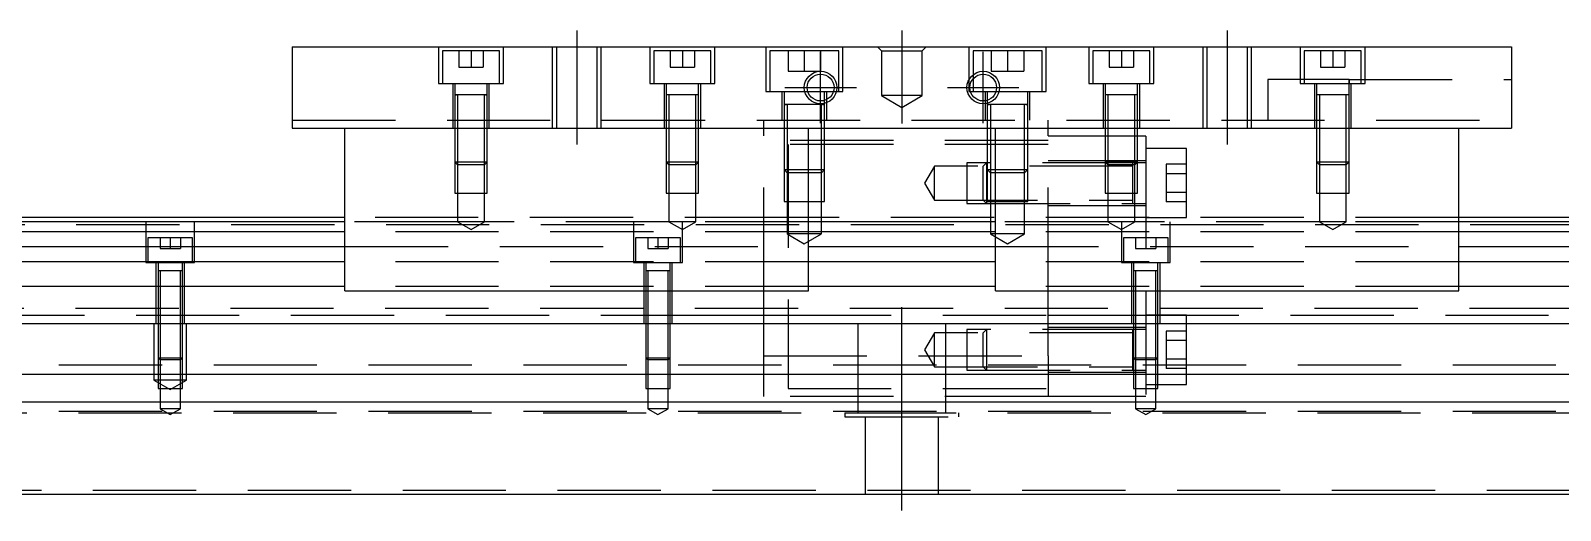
# Model space of a CAD drawing. Extents: x -12 to 731, y -275 to 102.
# Drawn here: x 182.8 to 371, y -235.7 to -176.7 of the extents above; entities that cross this region are included whole.
import ezdxf

# ---------------------------------------------------------------- set-up
doc = ezdxf.new("R2010")
doc.units = 0
doc.linetypes.add('CENTER', pattern=[50.8, 31.75, -6.35, 6.35, -6.35])
doc.linetypes.add('DASHED', pattern=[19.05, 12.7, -6.35])
doc.layers.get('0').update_dxf_attribs({"linetype": 'CONTINUOUS'})
doc.layers.add('CENTER', color=1, linetype='CENTER')

msp = doc.modelspace()

# ---------------------------------------------------------------- linework, layer by layer
at = {"color": 7, "linetype": 'CONTINUOUS'}
for p, q in [((215, -178.73), (215, -188.73)), ((215, -178.73), (365, -178.73)), ((365, -178.73), (365, -188.73)), ((215, -188.73), (365, -188.73)), ((221.5, -208.73), (221.5, -188.73)), ((278.5, -208.73), (278.5, -188.73)), ((301.5, -208.73), (301.5, -188.73)), ((358.5, -208.73), (358.5, -188.73)), ((221.5, -200.23), (0, -200.23)), ((221.5, -199.73), (60.5, -199.73)), ((301.5, -200.23), (278.5, -200.23)), ((525, -199.73), (358.5, -199.73)), ((580, -200.23), (358.5, -200.23)), ((221.5, -201.48), (0, -201.48)), ((301.5, -201.48), (278.5, -201.48)), ((580, -201.48), (358.5, -201.48)), ((0, -203.26), (221.5, -203.26)), ((278.5, -203.26), (301.5, -203.26)), ((358.5, -203.26), (580, -203.26)), ((221.5, -205.15), (0, -205.15)), ((301.5, -205.15), (278.5, -205.15)), ((580, -205.15), (358.5, -205.15)), ((221.5, -208.21), (0, -208.21)), ((221.5, -208.73), (278.5, -208.73)), ((301.5, -208.21), (278.5, -208.21)), ((301.5, -208.73), (358.5, -208.73)), ((580, -208.21), (358.5, -208.21)), ((0, -212.73), (580, -212.73)), ((580, -219.03), (0, -219.03)), ((580, -222.43), (0, -222.43)), ((0, -233.73), (580, -233.73))]:
    msp.add_line(p, q, dxfattribs=at)
at = {"color": 3, "linetype": 'DASHED'}
for p, q in [((233, -178.73), (233, -183.23)), ((241, -183.23), (241, -178.73)), ((247, -178.73), (247, -188.73)), ((247.5, -178.73), (247.5, -188.73)), ((252.5, -188.73), (252.5, -178.73)), ((253, -188.73), (253, -178.73)), ((259, -178.73), (259, -183.23)), ((267, -183.23), (267, -178.73)), ((273.25, -178.73), (273.25, -184.23)), ((282.75, -184.23), (282.75, -178.73)), ((287.5, -179.23), (287, -178.73)), ((292.5, -179.23), (293, -178.73)), ((298.25, -178.73), (298.25, -184.23)), ((307.75, -184.23), (307.75, -178.73)), ((313, -178.73), (313, -183.23)), ((321, -183.23), (321, -178.73)), ((327, -178.73), (327, -188.73)), ((327.5, -178.73), (327.5, -188.73)), ((332.5, -188.73), (332.5, -178.73)), ((333, -188.73), (333, -178.73)), ((339, -178.73), (339, -183.23)), ((347, -183.23), (347, -178.73)), ((240.5, -179.23), (233.5, -179.23)), ((233.5, -179.23), (233.5, -183.23)), ((235.5, -179.23), (235.5, -181.23)), ((237, -179.23), (237, -181.23)), ((238.5, -179.23), (238.5, -181.23)), ((240.5, -183.23), (240.5, -179.23)), ((266.5, -179.23), (259.5, -179.23)), ((259.5, -179.23), (259.5, -183.23)), ((261.5, -179.23), (261.5, -181.23)), ((263, -179.23), (263, -181.23)), ((264.5, -179.23), (264.5, -181.23)), ((266.5, -183.23), (266.5, -179.23)), ((282.25, -179.23), (273.75, -179.23)), ((273.75, -179.23), (273.75, -184.23)), ((276, -179.23), (276, -181.73)), ((278, -179.23), (278, -181.73)), ((280, -179.23), (280, -181.73)), ((282.25, -184.23), (282.25, -179.23)), ((287.5, -179.23), (287.5, -184.73)), ((287.5, -179.23), (292.5, -179.23)), ((292.5, -184.73), (292.5, -179.23)), ((307.25, -179.23), (298.75, -179.23)), ((298.75, -179.23), (298.75, -182.17)), ((301, -179.23), (301, -181.73)), ((303, -179.23), (303, -181.73)), ((305, -179.23), (305, -181.73)), ((307.25, -184.23), (307.25, -179.23)), ((320.5, -179.23), (313.5, -179.23)), ((313.5, -179.23), (313.5, -183.23)), ((315.5, -179.23), (315.5, -181.23)), ((317, -179.23), (317, -181.23)), ((318.5, -179.23), (318.5, -181.23)), ((320.5, -183.23), (320.5, -179.23)), ((346.5, -179.23), (339.5, -179.23)), ((339.5, -179.23), (339.5, -183.23)), ((341.5, -179.23), (341.5, -181.23)), ((343, -179.23), (343, -181.23)), ((344.5, -179.23), (344.5, -181.23)), ((346.5, -183.23), (346.5, -179.23)), ((235.5, -181.23), (237, -181.23)), ((237, -181.23), (238.5, -181.23)), ((261.5, -181.23), (263, -181.23)), ((263, -181.23), (264.5, -181.23)), ((276, -181.73), (278, -181.73)), ((278, -181.73), (280, -181.73)), ((298.75, -182.17), (298.75, -182.65)), ((301, -181.73), (303, -181.73)), ((303, -181.73), (305, -181.73)), ((315.5, -181.23), (317, -181.23)), ((317, -181.23), (318.5, -181.23)), ((341.5, -181.23), (343, -181.23)), ((343, -181.23), (344.5, -181.23)), ((233, -183.23), (241, -183.23)), ((234.75, -183.23), (234.75, -188.73)), ((235, -183.23), (235, -184.63)), ((239, -184.63), (239, -183.23)), ((239.25, -188.73), (239.25, -183.23)), ((259, -183.23), (267, -183.23)), ((260.75, -183.23), (260.75, -188.73)), ((261, -183.23), (261, -184.63)), ((265, -184.63), (265, -183.23)), ((265.25, -188.73), (265.25, -183.23)), ((273.25, -184.23), (282.75, -184.23)), ((275.25, -184.23), (275.25, -187.73)), ((275.5, -184.23), (275.5, -185.83)), ((280.5, -185.3), (280.5, -184.23)), ((280.75, -187.73), (280.75, -184.23)), ((298.25, -184.23), (307.75, -184.23)), ((298.75, -182.65), (298.75, -184.23)), ((300.25, -184.23), (300.25, -187.73)), ((300.5, -184.23), (300.5, -185.3)), ((305.5, -185.83), (305.5, -184.23)), ((305.75, -187.73), (305.75, -184.23)), ((313, -183.23), (321, -183.23)), ((314.75, -183.23), (314.75, -188.73)), ((315, -183.23), (315, -184.63)), ((319, -184.63), (319, -183.23)), ((319.25, -188.73), (319.25, -183.23)), ((345, -182.73), (335, -182.73)), ((335, -182.73), (335, -187.73)), ((339, -183.23), (347, -183.23)), ((340.75, -183.23), (340.75, -188.73)), ((341, -183.23), (341, -184.63)), ((345, -183.23), (345, -182.73)), ((345, -182.73), (365, -182.73)), ((345, -182.73), (345, -183.23)), ((345, -184.63), (345, -183.23)), ((345.25, -188.73), (345.25, -183.23)), ((235, -184.62), (235, -184.63)), ((235, -184.63), (235.22, -184.63)), ((235.22, -184.63), (235, -184.63)), ((235, -184.63), (235, -188.73)), ((235, -184.63), (235, -184.63)), ((238.78, -184.63), (235.22, -184.63)), ((235.35, -184.63), (235.35, -188.73)), ((238.65, -188.73), (238.65, -184.63)), ((238.78, -184.63), (239, -184.63)), ((239, -184.63), (238.78, -184.63)), ((239, -184.63), (239, -184.62)), ((239, -188.73), (239, -184.63)), ((239, -184.63), (239, -184.63)), ((261, -184.62), (261, -184.63)), ((261.22, -184.63), (261, -184.63)), ((261, -184.63), (261, -188.73)), ((261, -184.63), (261, -184.63)), ((264.78, -184.63), (261.22, -184.63)), ((261.35, -184.63), (261.35, -188.73)), ((264.65, -188.73), (264.65, -184.63)), ((265, -184.63), (264.78, -184.63)), ((265, -184.63), (265, -184.62)), ((265, -188.73), (265, -184.63)), ((265, -184.63), (265, -184.63)), ((275.5, -185.83), (275.76, -185.83)), ((275.76, -185.83), (275.5, -185.83)), ((275.5, -185.83), (275.5, -185.84)), ((275.5, -185.83), (275.5, -185.83)), ((275.5, -185.83), (275.5, -187.73)), ((280.01, -185.83), (275.76, -185.83)), ((275.9, -185.83), (275.9, -187.73)), ((280.24, -185.83), (280.01, -185.83)), ((280.1, -187.73), (280.1, -185.83)), ((280.24, -185.83), (280.5, -185.83)), ((280.5, -185.83), (280.24, -185.83)), ((280.5, -185.67), (280.5, -185.3)), ((280.5, -185.83), (280.5, -185.67)), ((280.5, -185.84), (280.5, -185.83)), ((280.5, -187.73), (280.5, -185.83)), ((280.5, -185.83), (280.5, -185.83)), ((292.5, -184.73), (287.5, -184.73)), ((287.5, -184.73), (290, -186.17)), ((290, -186.17), (292.5, -184.73)), ((300.5, -185.3), (300.5, -185.67)), ((300.5, -185.67), (300.5, -185.83)), ((300.5, -185.83), (300.76, -185.83)), ((300.76, -185.83), (300.5, -185.83)), ((300.5, -185.83), (300.5, -185.84)), ((300.5, -185.83), (300.5, -185.83)), ((300.5, -185.83), (300.5, -187.73)), ((305.24, -185.83), (300.76, -185.83)), ((300.9, -185.83), (300.9, -187.73)), ((305.1, -187.73), (305.1, -185.83)), ((305.24, -185.83), (305.5, -185.83)), ((305.5, -185.83), (305.24, -185.83)), ((305.5, -185.84), (305.5, -185.83)), ((305.5, -187.73), (305.5, -185.83)), ((305.5, -185.83), (305.5, -185.83)), ((315, -184.62), (315, -184.63)), ((315.22, -184.63), (315, -184.63)), ((315, -184.63), (315, -188.73)), ((315, -184.63), (315, -184.63)), ((318.78, -184.63), (315.22, -184.63)), ((315.35, -184.63), (315.35, -188.73)), ((318.65, -188.73), (318.65, -184.63)), ((319, -184.63), (318.78, -184.63)), ((319, -184.63), (319, -184.62)), ((319, -188.73), (319, -184.63)), ((319, -184.63), (319, -184.63)), ((341, -184.62), (341, -184.63)), ((345, -184.63), (341, -184.63)), ((341, -184.63), (341, -184.63)), ((341, -184.63), (341, -188.73)), ((341.35, -184.63), (341.35, -188.73)), ((344.65, -188.73), (344.65, -184.63)), ((345, -188.73), (345, -184.63)), ((215, -187.73), (365, -187.73)), ((273, -188.73), (273, -187.73)), ((275.5, -187.73), (275.5, -188.73)), ((275.5, -187.73), (275.5, -188.73)), ((275.9, -187.73), (275.9, -188.73)), ((280.1, -188.73), (280.1, -187.73)), ((280.5, -188.73), (280.5, -187.73)), ((280.5, -188.73), (280.5, -187.73)), ((300.5, -187.73), (300.5, -188.73)), ((300.5, -187.73), (300.5, -188.73)), ((300.9, -187.73), (300.9, -188.73)), ((305.1, -188.73), (305.1, -187.73)), ((305.5, -188.73), (305.5, -187.73)), ((305.5, -188.73), (305.5, -187.73)), ((308, -188.73), (308, -187.73)), ((235, -188.73), (235, -192.88)), ((235, -188.73), (235, -192.88)), ((235.35, -188.73), (235.35, -193.23)), ((238.65, -193.23), (238.65, -188.73)), ((239, -192.88), (239, -188.73)), ((239, -192.88), (239, -188.73)), ((261, -188.73), (261, -192.88)), ((261, -188.73), (261, -192.88)), ((261.35, -188.73), (261.35, -193.23)), ((264.65, -193.23), (264.65, -188.73)), ((265, -192.88), (265, -188.73)), ((265, -192.88), (265, -188.73)), ((273, -208.73), (273, -188.73)), ((275.5, -188.73), (275.5, -193.83)), ((275.5, -188.73), (275.5, -193.83)), ((275.9, -188.73), (275.9, -194.23)), ((280.1, -194.23), (280.1, -188.73)), ((280.5, -193.83), (280.5, -188.73)), ((280.5, -193.83), (280.5, -188.73)), ((300.5, -188.73), (300.5, -193.83)), ((300.5, -188.73), (300.5, -193.83)), ((300.9, -188.73), (300.9, -194.23)), ((305.1, -194.23), (305.1, -188.73)), ((305.5, -193.83), (305.5, -188.73)), ((305.5, -193.83), (305.5, -188.73)), ((308, -208.73), (308, -188.73)), ((320, -189.73), (308, -189.73)), ((315, -188.73), (315, -192.88)), ((315, -188.73), (315, -192.88)), ((315.35, -188.73), (315.35, -193.23)), ((318.65, -193.23), (318.65, -188.73)), ((319, -192.88), (319, -188.73)), ((319, -192.88), (319, -188.73)), ((320, -189.73), (320, -221.73)), ((341, -188.73), (341, -192.88)), ((341, -188.73), (341, -192.88)), ((341.35, -188.73), (341.35, -193.23)), ((344.65, -193.23), (344.65, -188.73)), ((345, -192.88), (345, -188.73)), ((345, -192.88), (345, -188.73)), ((308, -190.23), (273, -190.23)), ((308, -190.73), (276, -190.73)), ((276, -190.73), (276, -220.73)), ((325, -191.23), (320, -191.23)), ((325, -199.73), (325, -191.23)), ((235, -192.88), (239, -192.88)), ((235, -192.88), (235, -196.73)), ((235, -192.88), (235.35, -193.23)), ((238.65, -193.23), (235.35, -193.23)), ((235.35, -193.23), (235.35, -196.73)), ((238.65, -193.23), (239, -192.88)), ((238.65, -196.73), (238.65, -193.23)), ((239, -196.73), (239, -192.88)), ((261, -192.88), (265, -192.88)), ((261, -192.88), (261, -196.73)), ((261, -192.88), (261.35, -193.23)), ((264.65, -193.23), (261.35, -193.23)), ((261.35, -193.23), (261.35, -196.73)), ((264.65, -193.23), (265, -192.88)), ((264.65, -196.73), (264.65, -193.23)), ((265, -196.73), (265, -192.88)), ((294, -193.38), (292.79, -195.48)), ((294, -197.58), (294, -193.38)), ((318.4, -193.38), (294, -193.38)), ((298, -192.98), (298, -197.98)), ((320, -192.98), (298, -192.98)), ((300.4, -192.98), (300.4, -197.98)), ((320, -192.73), (308, -192.73)), ((315, -192.88), (319, -192.88)), ((315, -192.88), (315, -196.73)), ((315, -192.88), (315.35, -193.23)), ((318.65, -193.23), (315.35, -193.23)), ((315.35, -193.23), (315.35, -196.73)), ((318.4, -197.98), (318.4, -192.98)), ((318.65, -193.23), (319, -192.88)), ((318.65, -196.73), (318.65, -193.23)), ((319, -196.73), (319, -192.88)), ((322.5, -193.17), (322.5, -197.79)), ((325, -193.17), (322.5, -193.17)), ((341, -192.88), (345, -192.88)), ((341, -192.88), (341, -196.73)), ((341, -192.88), (341.35, -193.23)), ((344.65, -193.23), (341.35, -193.23)), ((341.35, -193.23), (341.35, -196.73)), ((344.65, -193.23), (345, -192.88)), ((344.65, -196.73), (344.65, -193.23)), ((345, -196.73), (345, -192.88)), ((275.5, -193.83), (278.5, -193.83)), ((275.5, -193.83), (275.5, -197.73)), ((275.5, -193.83), (275.9, -194.23)), ((278.5, -194.23), (275.9, -194.23)), ((275.9, -194.23), (275.9, -197.73)), ((278.5, -193.83), (280.5, -193.83)), ((280.1, -194.23), (278.5, -194.23)), ((280.1, -194.23), (280.5, -193.83)), ((280.1, -197.73), (280.1, -194.23)), ((280.5, -197.73), (280.5, -193.83)), ((292.79, -195.48), (294, -197.58)), ((300.5, -193.83), (301.5, -193.83)), ((300.5, -193.83), (300.5, -197.73)), ((300.5, -193.83), (300.9, -194.23)), ((301.5, -194.23), (300.9, -194.23)), ((300.9, -194.23), (300.9, -197.73)), ((301.5, -193.83), (305.5, -193.83)), ((305.1, -194.23), (301.5, -194.23)), ((305.1, -194.23), (305.5, -193.83)), ((305.1, -197.73), (305.1, -194.23)), ((305.5, -197.73), (305.5, -193.83)), ((325, -194.33), (322.5, -194.33)), ((235, -196.73), (239, -196.73)), ((235.35, -196.73), (235.35, -200.23)), ((238.65, -200.23), (238.65, -196.73)), ((261, -196.73), (265, -196.73)), ((261.35, -196.73), (261.35, -200.23)), ((264.65, -200.23), (264.65, -196.73)), ((294, -197.58), (318.4, -197.58)), ((315, -196.73), (319, -196.73)), ((315.35, -196.73), (315.35, -200.23)), ((318.65, -200.23), (318.65, -196.73)), ((325, -196.63), (322.5, -196.63)), ((341, -196.73), (345, -196.73)), ((341.35, -196.73), (341.35, -200.23)), ((344.65, -200.23), (344.65, -196.73)), ((275.5, -197.73), (280.5, -197.73)), ((275.9, -197.73), (275.9, -201.73)), ((280.1, -201.73), (280.1, -197.73)), ((298, -197.98), (320, -197.98)), ((300.5, -197.73), (305.5, -197.73)), ((300.9, -197.73), (300.9, -201.73)), ((305.1, -201.73), (305.1, -197.73)), ((308, -198.23), (320, -198.23)), ((325, -197.79), (322.5, -197.79)), ((525, -200.61), (55, -200.61)), ((197, -200.23), (197, -205.23)), ((203, -205.23), (203, -200.23)), ((276, -199.73), (221.5, -199.73)), ((235.35, -200.23), (221.5, -200.23)), ((238.65, -200.23), (235.35, -200.23)), ((235.35, -200.23), (237, -201.18)), ((237, -201.18), (238.65, -200.23)), ((261.35, -200.23), (238.65, -200.23)), ((257, -200.23), (257, -205.23)), ((264.65, -200.23), (261.35, -200.23)), ((261.35, -200.23), (263, -201.18)), ((263, -201.18), (264.65, -200.23)), ((263, -205.23), (263, -200.23)), ((278.5, -200.23), (264.65, -200.23)), ((358.5, -199.73), (276, -199.73)), ((315.35, -200.23), (301.5, -200.23)), ((318.65, -200.23), (315.35, -200.23)), ((315.35, -200.23), (317, -201.18)), ((317, -201.18), (318.65, -200.23)), ((317, -200.23), (317, -205.23)), ((341.35, -200.23), (318.65, -200.23)), ((320, -199.73), (325, -199.73)), ((323, -205.23), (323, -200.23)), ((344.65, -200.23), (341.35, -200.23)), ((341.35, -200.23), (343, -201.18)), ((343, -201.18), (344.65, -200.23)), ((358.5, -200.23), (344.65, -200.23)), ((202.75, -202.23), (197.25, -202.23)), ((197.25, -202.23), (197.25, -205.23)), ((198.75, -202.23), (198.75, -203.53)), ((200, -202.23), (200, -203.53)), ((201.25, -202.23), (201.25, -203.53)), ((202.75, -205.23), (202.75, -202.23)), ((278.5, -201.48), (221.5, -201.48)), ((262.75, -202.23), (257.25, -202.23)), ((257.25, -202.23), (257.25, -205.23)), ((258.75, -202.23), (258.75, -203.53)), ((260, -202.23), (260, -203.53)), ((261.25, -202.23), (261.25, -203.53)), ((262.75, -205.23), (262.75, -202.23)), ((280.1, -201.73), (275.9, -201.73)), ((275.9, -201.73), (278, -202.94)), ((278, -202.94), (280.1, -201.73)), ((305.1, -201.73), (300.9, -201.73)), ((300.9, -201.73), (303, -202.94)), ((358.5, -201.48), (301.5, -201.48)), ((303, -202.94), (305.1, -201.73)), ((322.75, -202.23), (317.25, -202.23)), ((317.25, -202.23), (317.25, -205.23)), ((318.75, -202.23), (318.75, -203.53)), ((320, -202.23), (320, -203.53)), ((320, -202.23), (320, -203.53)), ((321.25, -202.23), (321.25, -203.53)), ((322.75, -205.23), (322.75, -202.23)), ((198.75, -203.53), (200, -203.53)), ((200, -203.53), (201.25, -203.53)), ((221.5, -203.26), (278.5, -203.26)), ((258.75, -203.53), (260, -203.53)), ((260, -203.53), (261.25, -203.53)), ((301.5, -203.26), (358.5, -203.26)), ((318.75, -203.53), (320, -203.53)), ((320, -203.53), (321.25, -203.53)), ((197, -205.23), (203, -205.23)), ((198.25, -205.23), (198.25, -212.73)), ((198.5, -205.23), (198.5, -206.23)), ((198.5, -206.22), (198.5, -206.23)), ((198.5, -206.23), (201.5, -206.23)), ((198.5, -206.23), (198.5, -206.24)), ((198.5, -206.23), (198.5, -212.73)), ((198.75, -206.23), (198.75, -212.73)), ((201.25, -212.73), (201.25, -206.23)), ((201.5, -206.23), (201.5, -205.23)), ((201.5, -206.23), (201.5, -206.22)), ((201.5, -206.24), (201.5, -206.23)), ((201.5, -212.73), (201.5, -206.23)), ((201.75, -212.73), (201.75, -205.23)), ((278.5, -205.15), (221.5, -205.15)), ((257, -205.23), (263, -205.23)), ((258.25, -205.23), (258.25, -212.73)), ((258.5, -205.23), (258.5, -206.23)), ((258.5, -206.22), (258.5, -206.23)), ((258.5, -206.23), (261.5, -206.23)), ((258.5, -206.23), (258.5, -206.24)), ((258.5, -206.23), (258.5, -212.73)), ((258.75, -206.23), (258.75, -212.73)), ((261.25, -212.73), (261.25, -206.23)), ((261.5, -206.23), (261.5, -205.23)), ((261.5, -206.23), (261.5, -206.22)), ((261.5, -206.24), (261.5, -206.23)), ((261.5, -212.73), (261.5, -206.23)), ((261.75, -212.73), (261.75, -205.23)), ((358.5, -205.15), (301.5, -205.15)), ((317, -205.23), (323, -205.23)), ((318.25, -205.23), (318.25, -212.73)), ((318.5, -205.23), (318.5, -206.23)), ((318.5, -206.22), (318.5, -206.23)), ((318.5, -206.23), (321.5, -206.23)), ((318.5, -206.23), (318.5, -206.24)), ((318.5, -206.23), (318.5, -212.73)), ((318.75, -206.23), (318.75, -212.73)), ((321.25, -212.73), (321.25, -206.23)), ((321.5, -206.23), (321.5, -205.23)), ((321.5, -206.23), (321.5, -206.22)), ((321.5, -206.24), (321.5, -206.23)), ((321.5, -212.73), (321.5, -206.23)), ((321.75, -212.73), (321.75, -205.23)), ((278.5, -208.21), (221.5, -208.21)), ((273, -212.73), (273, -208.73)), ((358.5, -208.21), (301.5, -208.21)), ((308, -212.73), (308, -208.73)), ((55, -210.86), (525, -210.86)), ((81.5, -211.73), (258.5, -211.73)), ((258.5, -211.73), (258.75, -211.73)), ((258.75, -211.73), (261.25, -211.73)), ((261.25, -211.73), (261.5, -211.73)), ((261.5, -211.73), (273, -211.73)), ((273, -211.73), (276, -211.73)), ((276, -211.73), (308, -211.73)), ((276, -211.73), (308, -211.73)), ((308, -211.73), (318.5, -211.73)), ((308, -211.73), (318.5, -211.73)), ((318.5, -211.73), (318.75, -211.73)), ((318.5, -211.73), (318.75, -211.73)), ((318.75, -211.73), (320, -211.73)), ((318.75, -211.73), (525, -211.73)), ((325, -211.73), (320, -211.73)), ((325, -220.23), (325, -211.73)), ((198, -212.73), (198, -219.73)), ((198.5, -212.73), (198.5, -216.98)), ((198.5, -212.73), (198.5, -216.98)), ((198.75, -212.73), (198.75, -217.23)), ((201.25, -217.23), (201.25, -212.73)), ((201.5, -216.98), (201.5, -212.73)), ((201.5, -216.98), (201.5, -212.73)), ((202, -219.73), (202, -212.73)), ((258.5, -212.73), (258.5, -216.98)), ((258.5, -212.73), (258.5, -216.98)), ((258.75, -212.73), (258.75, -217.23)), ((261.25, -217.23), (261.25, -212.73)), ((261.5, -216.98), (261.5, -212.73)), ((261.5, -216.98), (261.5, -212.73)), ((273, -216.73), (273, -212.73)), ((284.64, -223.73), (284.64, -212.73)), ((294, -213.88), (292.79, -215.98)), ((294, -218.08), (294, -213.88)), ((318.4, -213.88), (294, -213.88)), ((295.36, -212.73), (295.36, -223.73)), ((298, -213.48), (298, -218.48)), ((320, -213.48), (298, -213.48)), ((300.4, -213.48), (300.4, -218.48)), ((308, -216.73), (308, -212.73)), ((320, -213.23), (308, -213.23)), ((318.4, -218.48), (318.4, -213.48)), ((318.5, -212.73), (318.5, -216.98)), ((318.5, -212.73), (318.5, -216.98)), ((318.75, -212.73), (318.75, -217.23)), ((321.25, -217.23), (321.25, -212.73)), ((321.5, -216.98), (321.5, -212.73)), ((321.5, -216.98), (321.5, -212.73)), ((322.5, -213.67), (322.5, -218.29)), ((325, -213.67), (322.5, -213.67)), ((292.79, -215.98), (294, -218.08)), ((325, -214.83), (322.5, -214.83)), ((580, -217.88), (0, -217.88)), ((198.5, -216.98), (201.5, -216.98)), ((198.5, -216.98), (198.5, -219.03)), ((198.5, -216.98), (198.75, -217.23)), ((201.25, -217.23), (198.75, -217.23)), ((198.75, -217.23), (198.75, -220.73)), ((201.25, -217.23), (201.5, -216.98)), ((201.25, -220.73), (201.25, -217.23)), ((201.5, -219.03), (201.5, -216.98)), ((258.5, -216.98), (261.5, -216.98)), ((258.5, -216.98), (258.5, -219.03)), ((258.5, -216.98), (258.75, -217.23)), ((261.25, -217.23), (258.75, -217.23)), ((258.75, -217.23), (258.75, -220.73)), ((261.25, -217.23), (261.5, -216.98)), ((261.25, -220.73), (261.25, -217.23)), ((261.5, -219.03), (261.5, -216.98)), ((273, -216.73), (308, -216.73)), ((273, -219.03), (273, -216.73)), ((294, -218.08), (318.4, -218.08)), ((308, -216.73), (308, -219.03)), ((318.5, -216.98), (321.5, -216.98)), ((318.5, -216.98), (318.5, -219.03)), ((318.5, -216.98), (318.75, -217.23)), ((321.25, -217.23), (318.75, -217.23)), ((318.75, -217.23), (318.75, -220.73)), ((321.25, -217.23), (321.5, -216.98)), ((321.25, -220.73), (321.25, -217.23)), ((321.5, -219.03), (321.5, -216.98)), ((325, -217.13), (322.5, -217.13)), ((202, -219.73), (198, -219.73)), ((198, -219.73), (200, -220.88)), ((198.5, -219.03), (198.5, -220.73)), ((200, -220.88), (202, -219.73)), ((201.5, -220.73), (201.5, -219.03)), ((258.5, -219.03), (258.5, -220.73)), ((261.5, -220.73), (261.5, -219.03)), ((308, -219.01), (273, -219.01)), ((273, -221.73), (273, -219.03)), ((298, -218.48), (320, -218.48)), ((308, -218.73), (320, -218.73)), ((308, -219.03), (308, -221.73)), ((318.5, -219.03), (318.5, -220.73)), ((321.5, -220.73), (321.5, -219.03)), ((325, -218.29), (322.5, -218.29)), ((198.5, -220.73), (201.5, -220.73)), ((198.75, -220.73), (198.75, -223.23)), ((201.25, -223.23), (201.25, -220.73)), ((258.5, -220.73), (261.5, -220.73)), ((258.75, -220.73), (258.75, -223.23)), ((261.25, -223.23), (261.25, -220.73)), ((308, -221.73), (273, -221.73)), ((276, -220.73), (308, -220.73)), ((320, -221.73), (308, -221.73)), ((318.5, -220.73), (321.5, -220.73)), ((318.75, -220.73), (318.75, -223.23)), ((320, -220.23), (325, -220.23)), ((321.25, -223.23), (321.25, -220.73)), ((580, -223.58), (0, -223.58)), ((55.36, -223.73), (524.64, -223.73)), ((201.25, -223.23), (198.75, -223.23)), ((198.75, -223.23), (200, -223.95)), ((200, -223.95), (201.25, -223.23)), ((261.25, -223.23), (258.75, -223.23)), ((258.75, -223.23), (260, -223.95)), ((260, -223.95), (261.25, -223.23)), ((283, -223.73), (297, -223.73)), ((283, -223.73), (283, -224.23)), ((297, -224.23), (297, -223.73)), ((321.25, -223.23), (318.75, -223.23)), ((318.75, -223.23), (320, -223.95)), ((320, -223.95), (321.25, -223.23)), ((283, -224.23), (297, -224.23)), ((285.5, -224.23), (285.5, -233.73)), ((294.5, -233.73), (294.5, -224.23)), ((0, -233.23), (580, -233.23))]:
    msp.add_line(p, q, dxfattribs=at)
at = {"color": 3, "linetype": 'CONTINUOUS'}
for p, q in [((300.4, -192.98), (300, -193.38)), ((300, -197.58), (300, -193.38)), ((300.4, -197.98), (300, -197.58)), ((300.4, -213.48), (300, -213.88)), ((300, -218.08), (300, -213.88)), ((300.4, -218.48), (300, -218.08))]:
    msp.add_line(p, q, dxfattribs=at)
for centre in [(280, -183.73), (300, -183.73)]:
    msp.add_circle(centre, 2, dxfattribs=at)
at = {"color": 7, "linetype": 'CONTINUOUS'}
for centre in [(280, -183.73), (300, -183.73)]:
    msp.add_circle(centre, 1.65, dxfattribs=at)
at = {"layer": 'CENTER', "color": 1, "linetype": 'CENTER'}
for p, q in [((250, -176.73), (250, -190.73)), ((290, -176.73), (290, -188.17)), ((330, -176.73), (330, -190.73)), ((280, -188.13), (280, -179.33)), ((300, -188.13), (300, -179.33)), ((275.6, -183.73), (284.4, -183.73)), ((295.6, -183.73), (304.4, -183.73)), ((290, -235.73), (290, -210.73))]:
    msp.add_line(p, q, dxfattribs=at)

doc.saveas('drawing.dxf')
